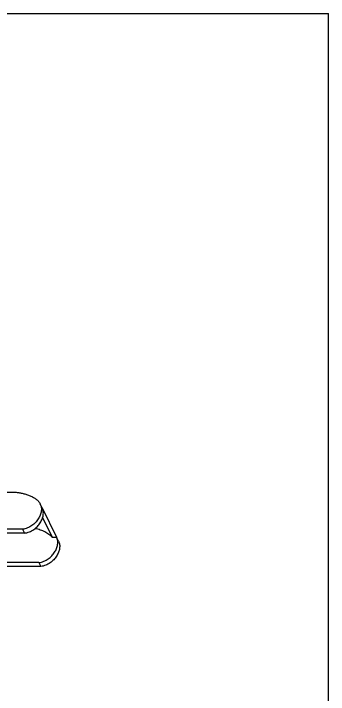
# Model space of a CAD drawing. Header units: inches. Extents: x 0 to 22, y 0 to 17.
# Drawn here: x 18.07 to 22, y 8.5 to 17 of the extents above; entities that cross this region are included whole.
import ezdxf

# ---------------------------------------------------------------- set-up
doc = ezdxf.new("R2010")
doc.units = ezdxf.units.IN
doc.header["$LTSCALE"] = 1.21
doc.header["$MEASUREMENT"] = 0
doc.layers.get('0').update_dxf_attribs({"linetype": 'CONTINUOUS'})
doc.layers.add('02___PRT_ALL_AXES', color=7, linetype='CONTINUOUS')

msp = doc.modelspace()

# ---------------------------------------------------------------- linework, layer by layer
at = {"color": 7, "linetype": 'Continuous'}
for p, q in [((0, 17), (22, 17)), ((22, 0), (22, 17)), ((17.6496, 11.0236), (18.1029, 11.0236)), ((18.4283, 10.8281), (18.4043, 10.8771)), ((18.1815, 10.561), (17.5066, 10.561)), ((18.6325, 10.4121), (18.6084, 10.4611)), ((18.4096, 10.0961), (17.7348, 10.0961))]:
    msp.add_line(p, q, dxfattribs=at)
for points, knots in [([(18.1029, 11.0236), (18.117, 11.0219), (18.146, 11.0176), (18.1899, 11.0085), (18.2268, 10.9983), (18.256, 10.9884), (18.2842, 10.9774), (18.3175, 10.9615), (18.3535, 10.9383), (18.3836, 10.9107), (18.3986, 10.8887), (18.4043, 10.8771)], [0, 0, 0, 0, 0.123135, 0.253489, 0.387001, 0.453773, 0.519974, 0.649159, 0.772309, 0.888677, 1, 1, 1, 1]), ([(18.4043, 10.8771), (18.4075, 10.8706), (18.4129, 10.8569), (18.4175, 10.8349), (18.4187, 10.8118), (18.416, 10.7792), (18.4045, 10.7374), (18.3796, 10.689), (18.3441, 10.6441), (18.2986, 10.6053), (18.2438, 10.5756), (18.2028, 10.5643), (18.1815, 10.561)], [0, 0, 0, 0, 0.049545, 0.100205, 0.152696, 0.207323, 0.323012, 0.44673, 0.576879, 0.712181, 0.85258, 1, 1, 1, 1]), ([(18.6325, 10.4121), (18.6357, 10.4056), (18.6411, 10.3919), (18.6457, 10.3699), (18.6469, 10.3468), (18.6442, 10.3143), (18.6327, 10.2724), (18.6078, 10.2241), (18.5723, 10.1791), (18.5268, 10.1403), (18.472, 10.1106), (18.4309, 10.0993), (18.4096, 10.0961)], [0, 0, 0, 0, 0.049545, 0.100205, 0.152696, 0.207323, 0.323012, 0.44673, 0.576879, 0.712181, 0.85258, 1, 1, 1, 1])]:
    msp.add_open_spline(points, degree=3, knots=knots, dxfattribs=at)
at = {"layer": '02___PRT_ALL_AXES', "color": 7, "linetype": 'Continuous'}
for p, q in [((18.4278, 10.8291), (18.608, 10.462)), ((18.5546, 10.462), (18.4335, 10.7087)), ((18.1815, 10.561), (18.2055, 10.5121)), ((18.2055, 10.5121), (17.5306, 10.5121)), ((18.5546, 10.462), (18.608, 10.462)), ((18.6084, 10.4611), (18.608, 10.462)), ((18.3856, 10.145), (17.7108, 10.145)), ((18.3856, 10.145), (18.4096, 10.0961))]:
    msp.add_line(p, q, dxfattribs=at)
for points, knots in [([(18.2055, 10.5121), (18.2268, 10.5154), (18.2678, 10.5267), (18.3226, 10.5564), (18.3681, 10.5951), (18.4036, 10.6401), (18.4285, 10.6884), (18.44, 10.7303), (18.4427, 10.7629), (18.4415, 10.786), (18.4369, 10.8079), (18.4315, 10.8216), (18.4283, 10.8281)], [0, 0, 0, 0, 0.14742, 0.287819, 0.423121, 0.55327, 0.676988, 0.792677, 0.847304, 0.899795, 0.950455, 1, 1, 1, 1]), ([(18.3406, 10.5729), (18.362, 10.5688), (18.4032, 10.5584), (18.4607, 10.5344), (18.5117, 10.5025), (18.5412, 10.4762), (18.5546, 10.462)], [0, 0, 0, 0, 0.267082, 0.518688, 0.760772, 1, 1, 1, 1]), ([(18.3856, 10.145), (18.4069, 10.1483), (18.448, 10.1596), (18.5028, 10.1893), (18.5483, 10.228), (18.5838, 10.273), (18.6086, 10.3214), (18.6202, 10.3632), (18.6229, 10.3958), (18.6216, 10.4189), (18.6171, 10.4408), (18.6116, 10.4546), (18.6084, 10.4611)], [0, 0, 0, 0, 0.14742, 0.287819, 0.423121, 0.55327, 0.676988, 0.792677, 0.847304, 0.899795, 0.950455, 1, 1, 1, 1])]:
    msp.add_open_spline(points, degree=3, knots=knots, dxfattribs=at)

doc.saveas('drawing.dxf')
